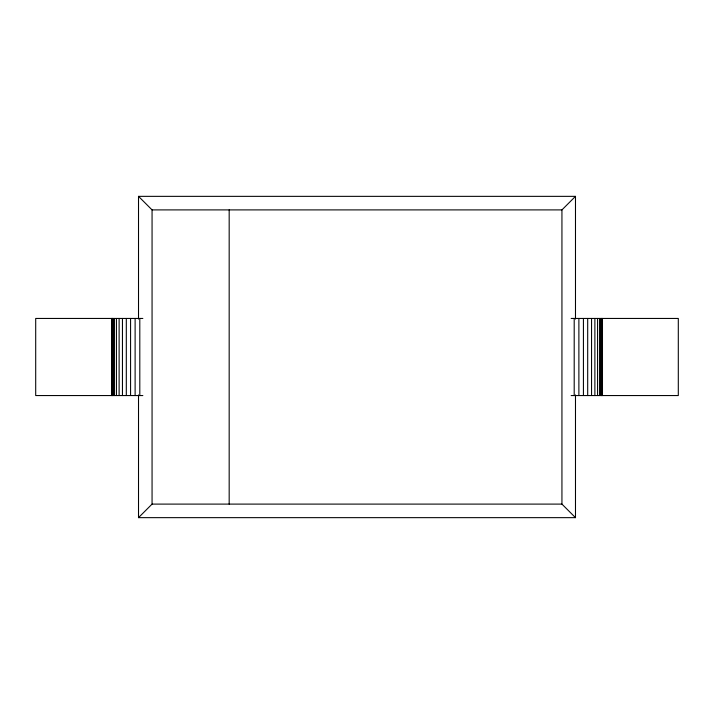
<?xml version="1.0" encoding="UTF-8"?>
<svg xmlns="http://www.w3.org/2000/svg" width="714" height="714" viewBox="0 0 714 714"><rect width="100%" height="100%" fill="white"/><g stroke="black" fill="none" stroke-linecap="round" stroke-linejoin="round"><path stroke-width="1.07" d="M575.484 394.931L575.484 517.65L138.516 517.65L152.064 504.102L152.064 209.898L138.516 196.35L138.516 319.069M152.064 209.898L561.936 209.898L575.484 196.35L575.484 319.069M138.516 196.35L575.484 196.35M142.854 318.444L35.7 318.444L35.7 395.556L142.854 395.556M571.146 318.444L678.3 318.444L678.3 395.556L571.146 395.556M152.064 504.102L561.936 504.102L575.484 517.65M602.473 318.444L602.473 395.556M602.25 318.444L602.25 395.556M602.036 318.444L602.036 395.556M601.831 318.444L601.831 395.556M601.643 318.444L601.643 395.556M601.491 318.444L601.358 395.556M600.777 318.444L600.777 395.556M599.564 318.444L599.564 395.556M597.573 318.444L597.573 395.556M594.878 318.444L594.878 395.556M591.549 318.444L591.549 395.556M587.693 318.444L587.693 395.556M583.427 318.444L583.427 395.556M578.884 318.444L578.884 395.556M574.199 318.444L574.199 395.556M561.936 209.898L561.936 504.102M229.176 209.898L229.176 504.102M139.801 318.444L139.801 395.556M138.516 394.931L138.516 517.65M135.116 318.444L135.116 395.556M130.573 318.444L130.573 395.556M126.307 318.444L126.307 395.556M122.451 318.444L122.451 395.556M119.122 318.444L119.122 395.556M116.427 318.444L116.427 395.556M114.436 318.444L114.436 395.556M113.223 318.444L113.223 395.556M112.794 318.444L112.812 395.556M112.642 318.444L112.642 395.556M112.509 318.444L112.509 395.556M112.357 318.444L112.357 395.556M112.169 318.444L112.169 395.556M111.964 318.444L111.964 395.556M111.75 318.444L111.75 395.556M111.527 318.444L111.527 395.556M601.268 395.556L601.206 318.444L601.188 395.556"/></g></svg>
